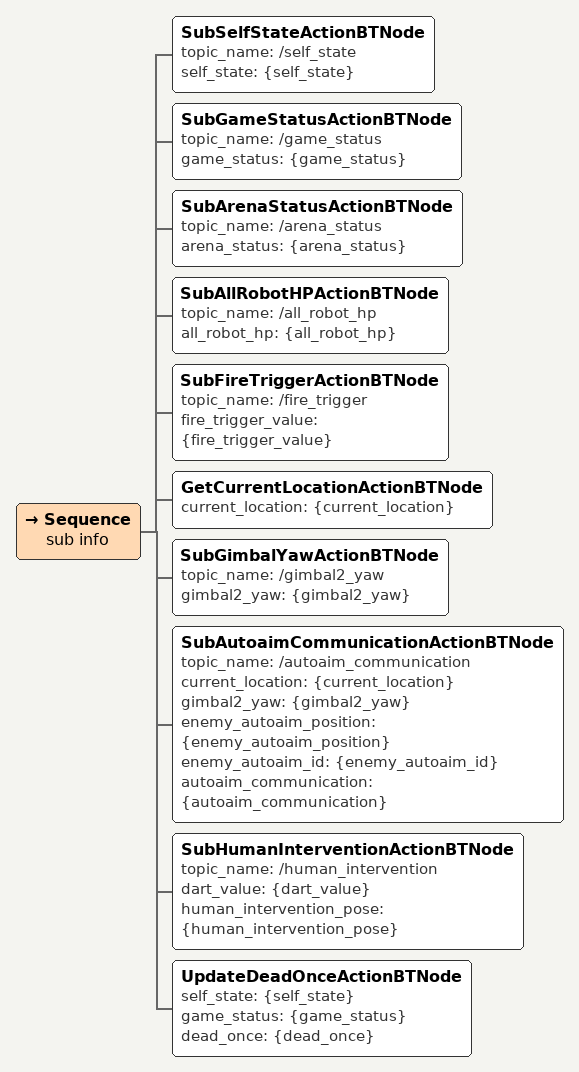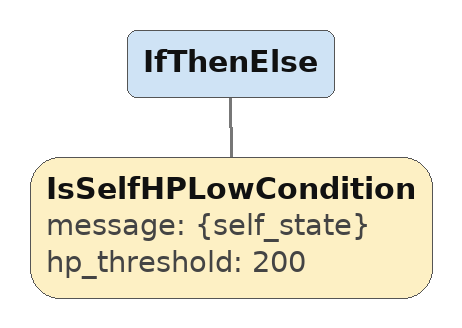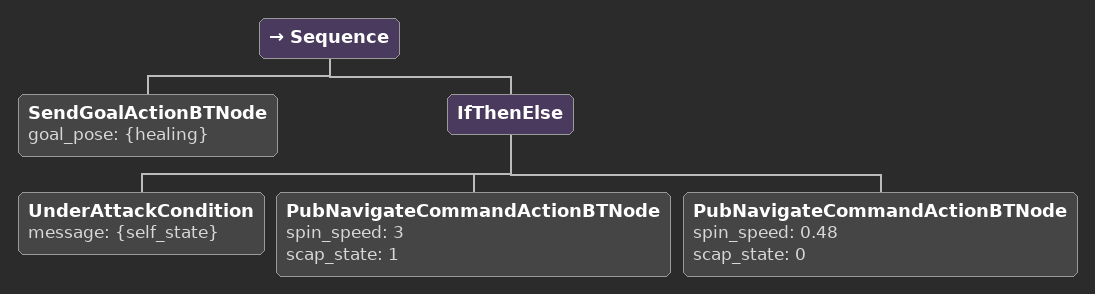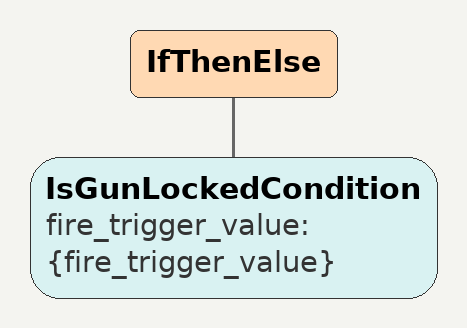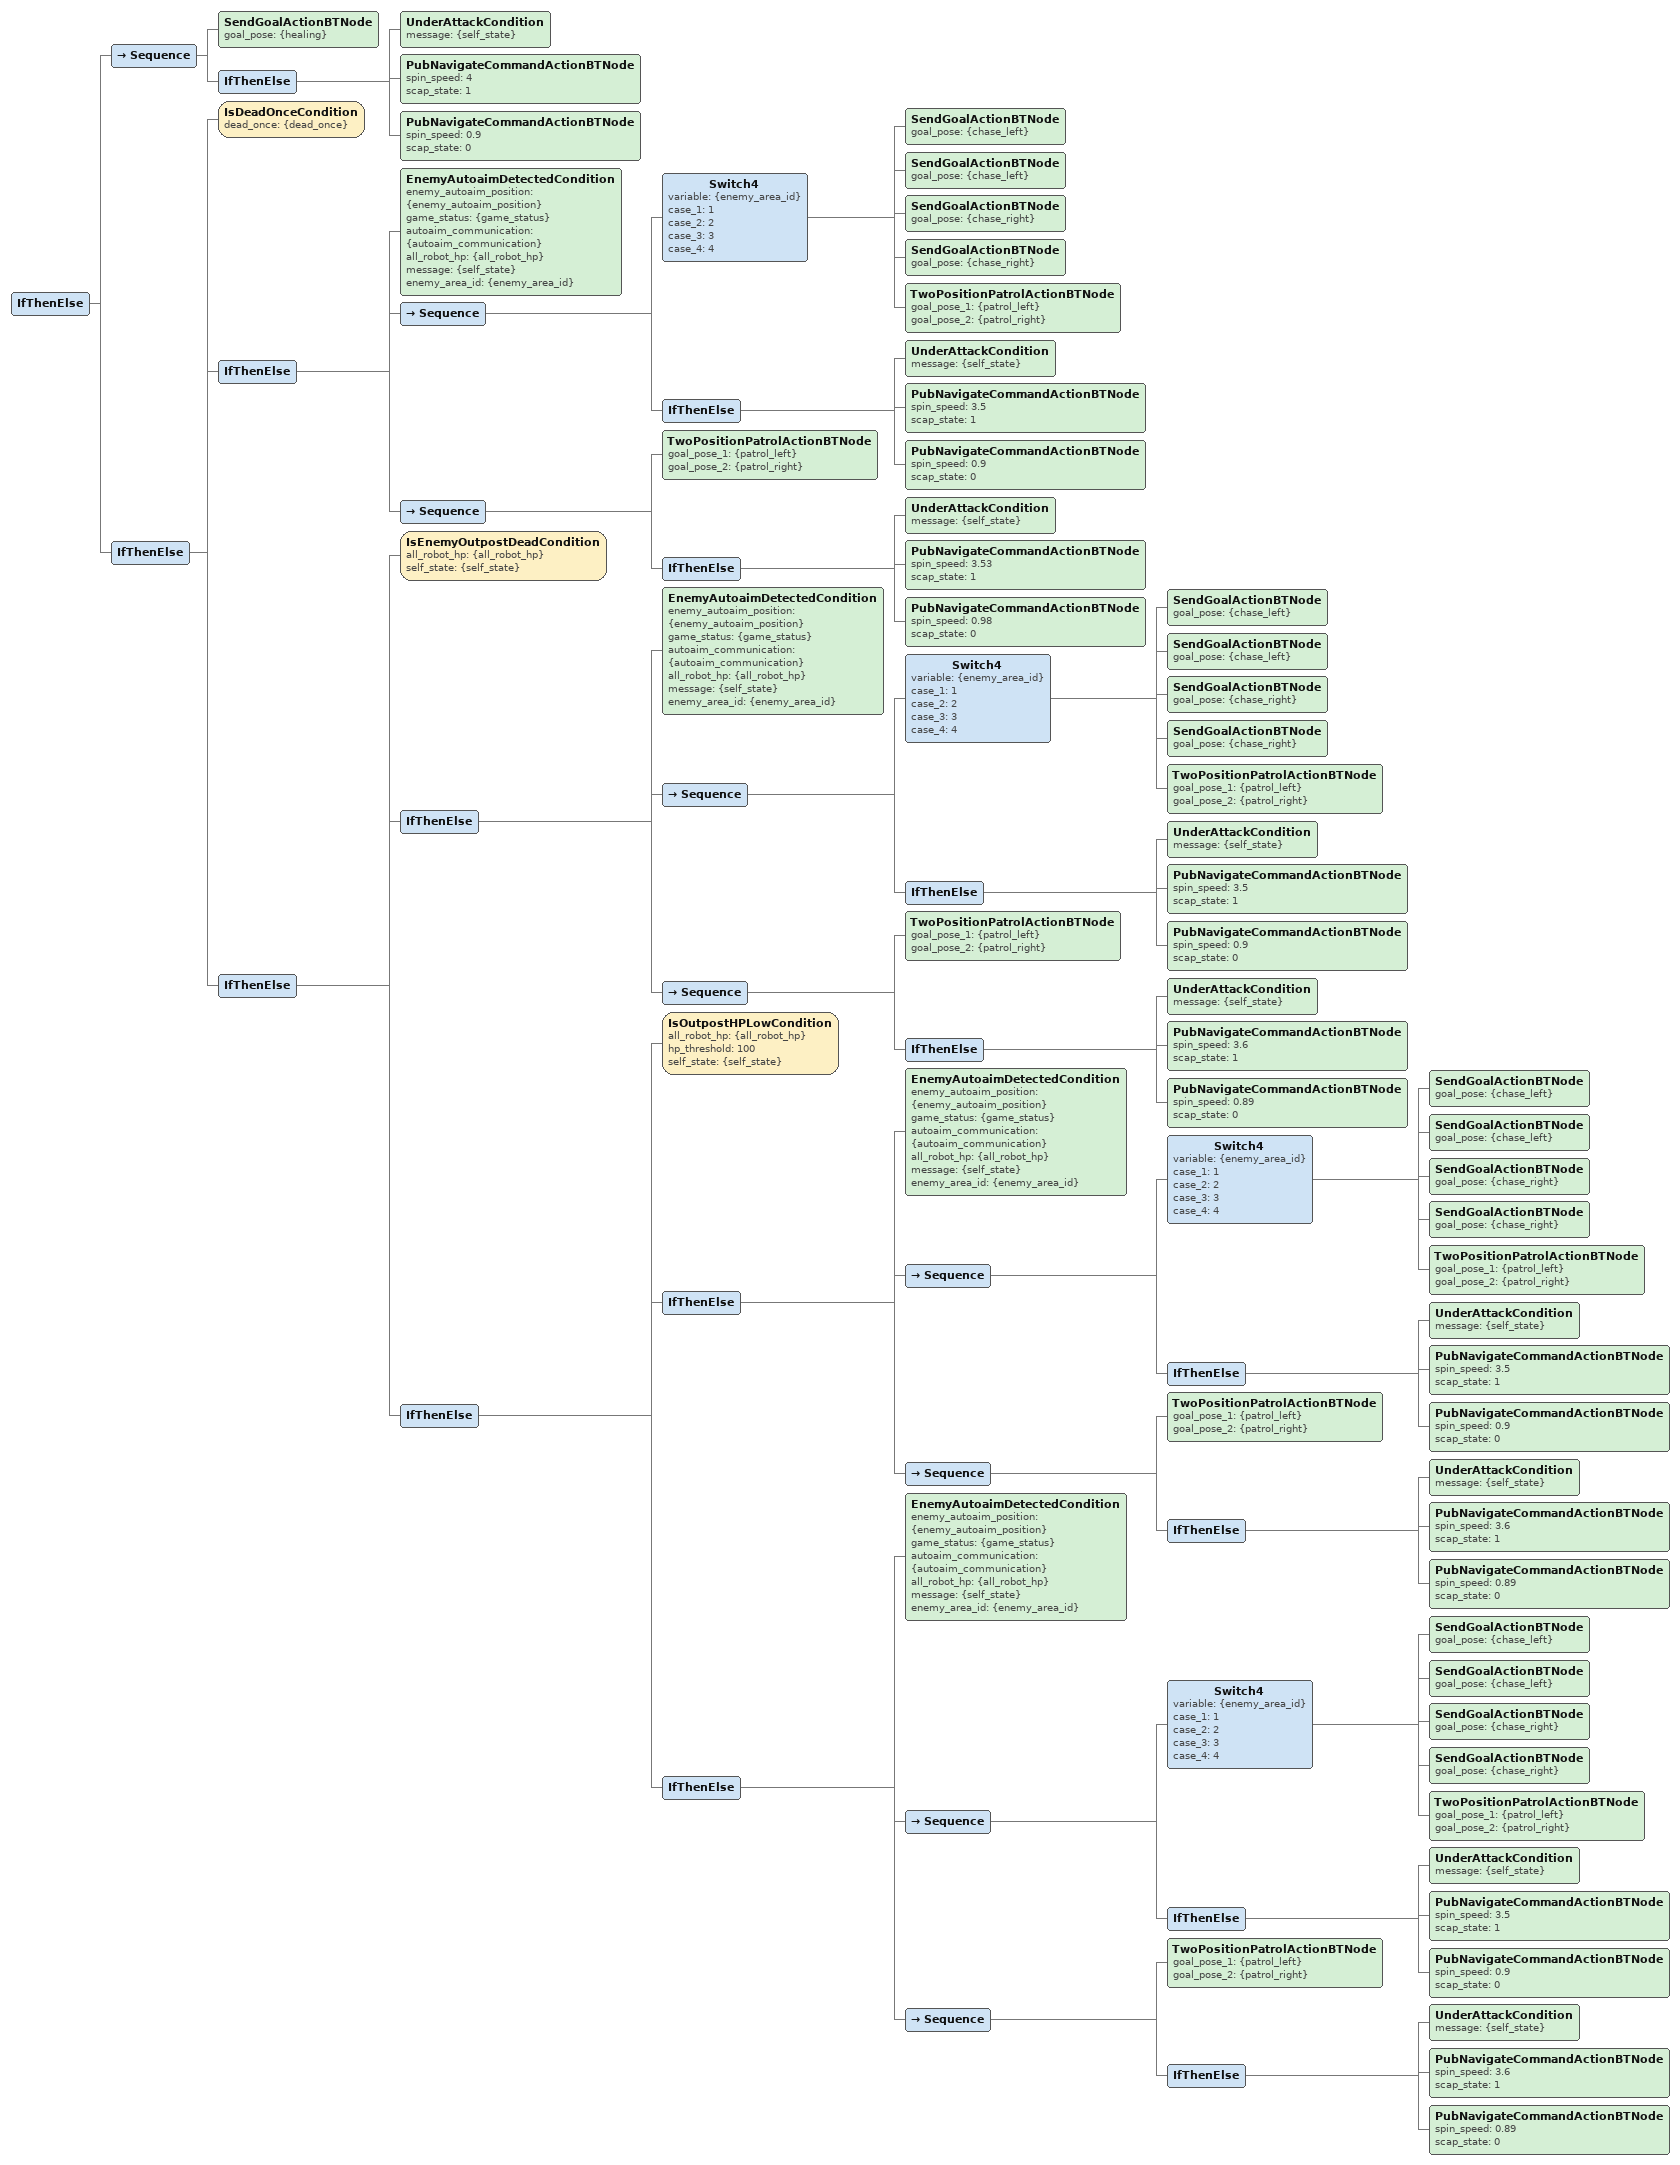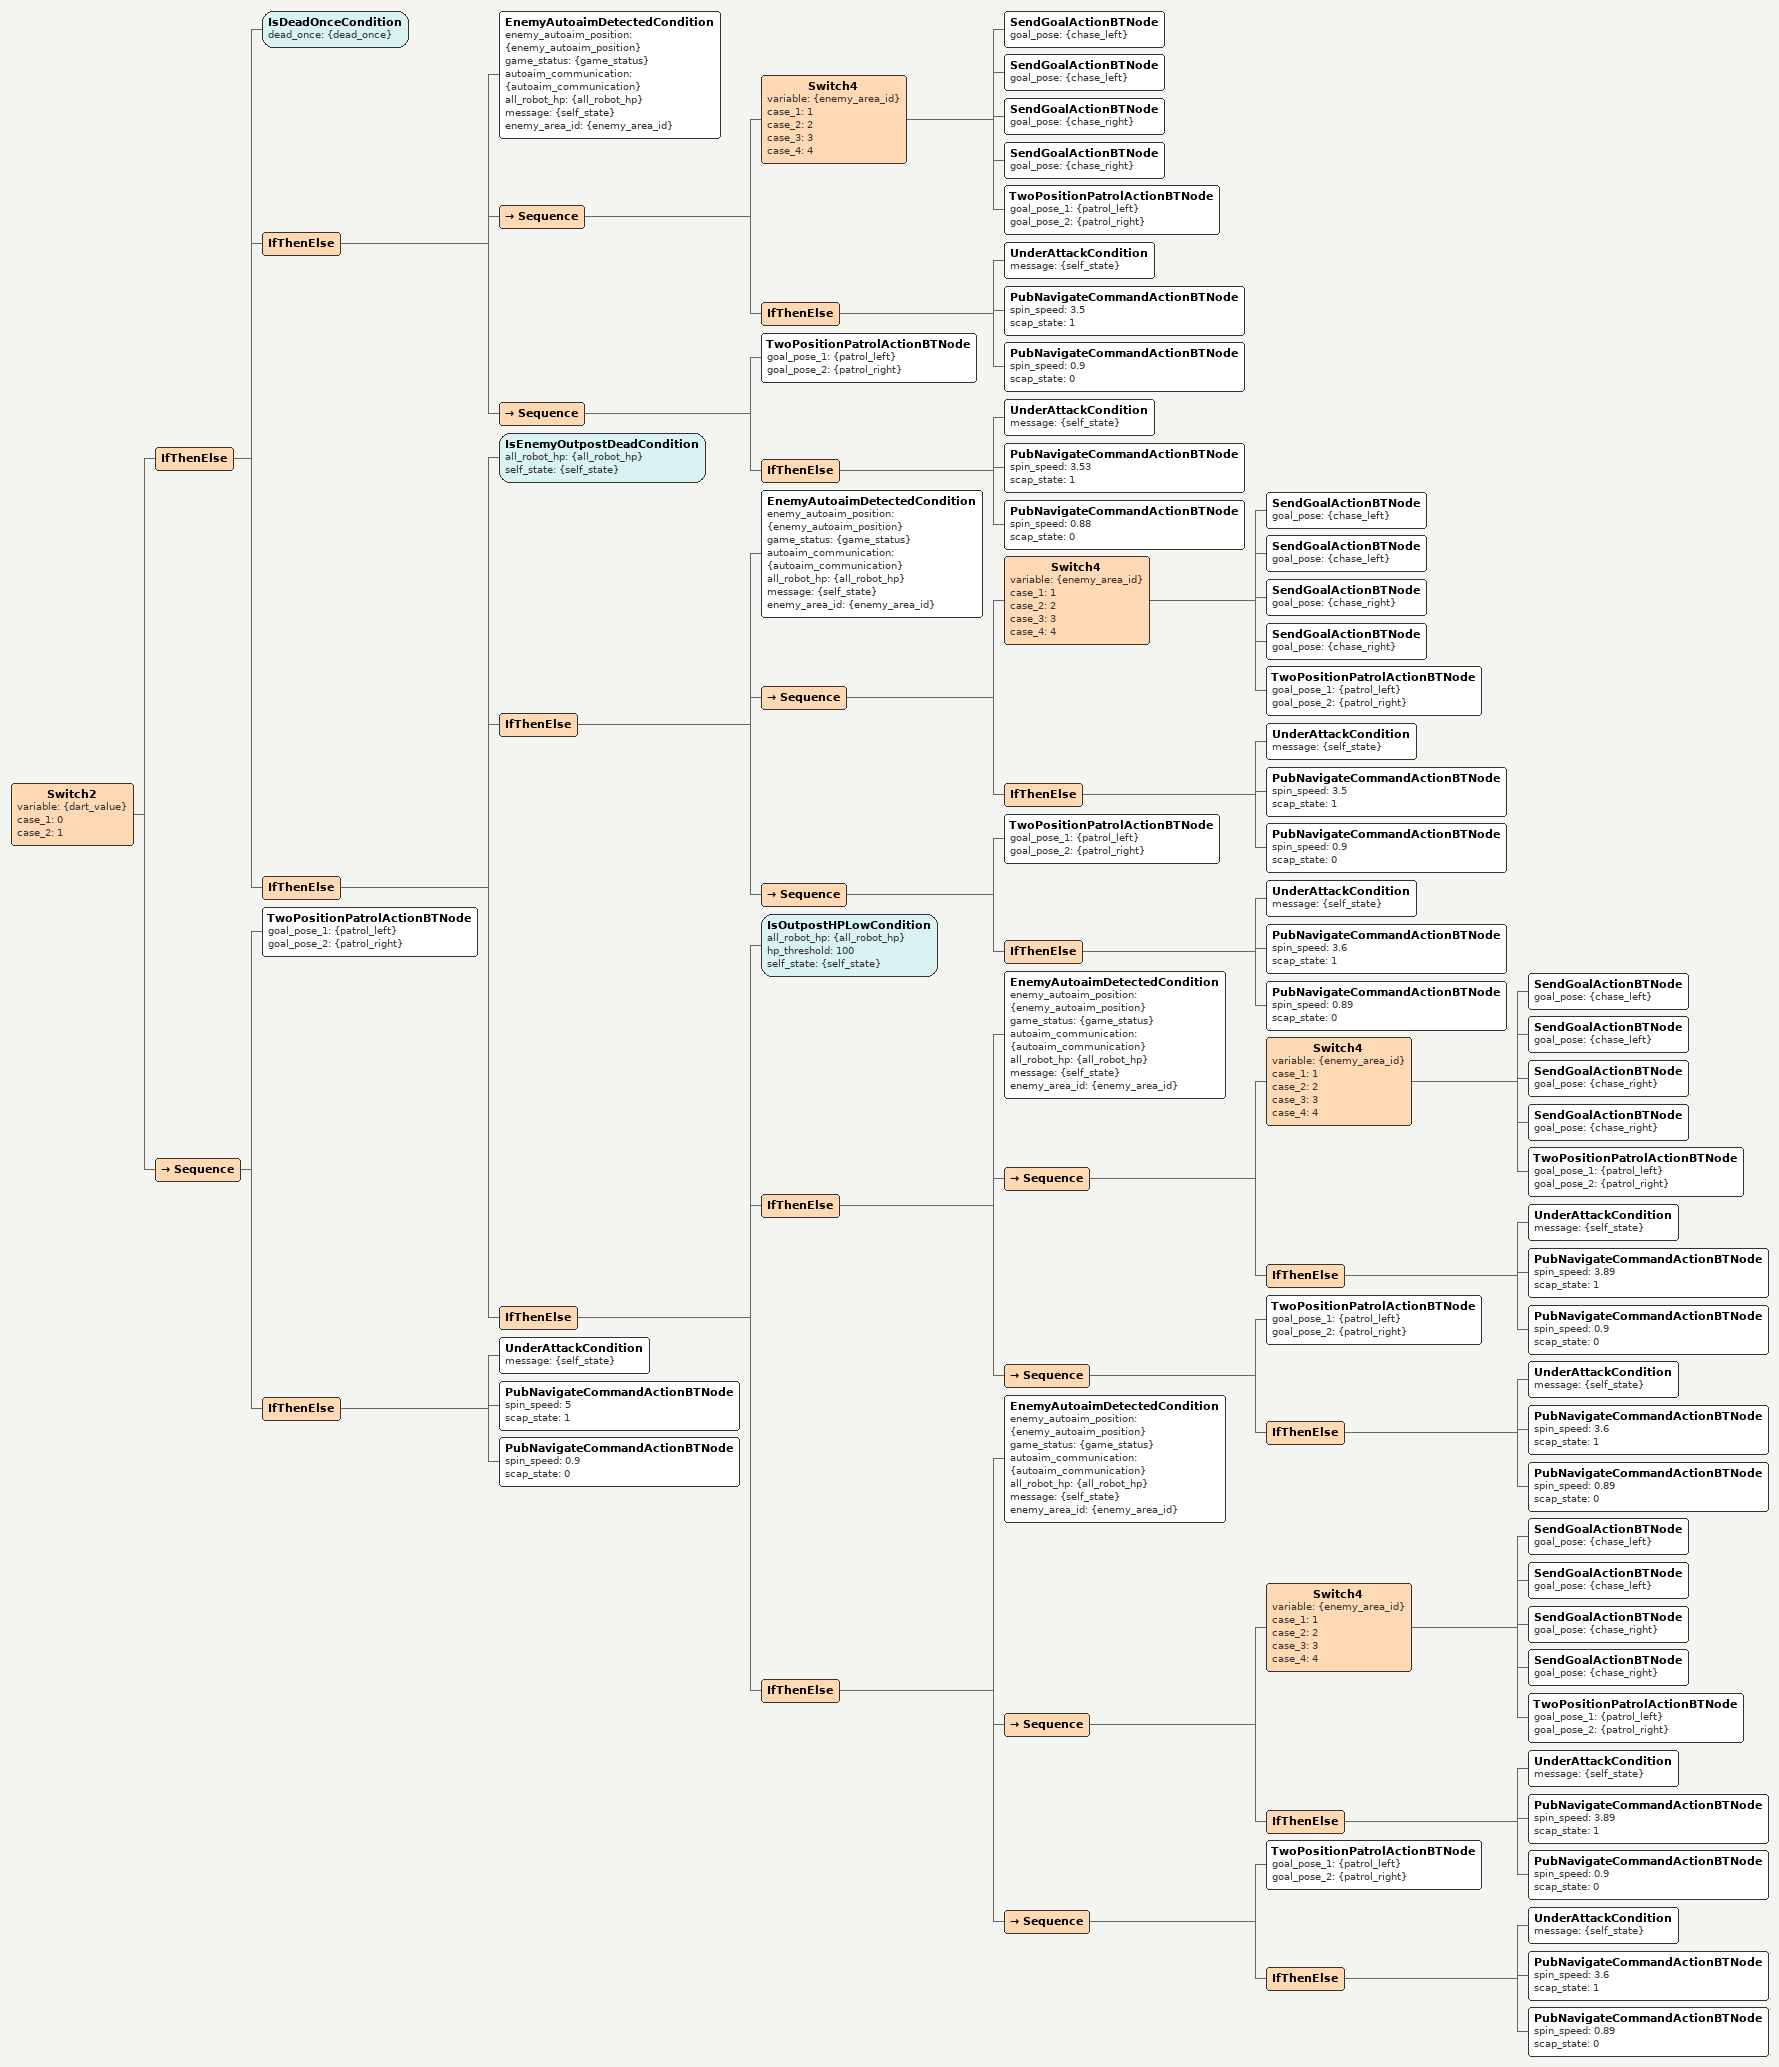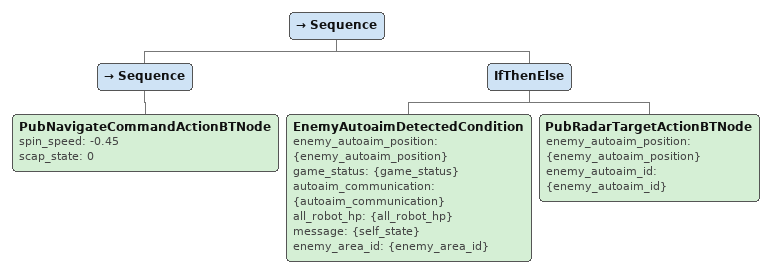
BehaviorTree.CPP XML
<Sequence name="sub info">
    <SubSelfStateActionBTNode topic_name="/self_state" self_state="{self_state}"/>
    <SubGameStatusActionBTNode topic_name="/game_status" game_status="{game_status}"/>
    <SubArenaStatusActionBTNode topic_name="/arena_status" arena_status="{arena_status}"/>
    <SubAllRobotHPActionBTNode topic_name="/all_robot_hp" all_robot_hp="{all_robot_hp}"/>
    <SubFireTriggerActionBTNode topic_name="/fire_trigger" fire_trigger_value="{fire_trigger_value}"/>
    <GetCurrentLocationActionBTNode current_location="{current_location}"/>
    <SubGimbalYawActionBTNode topic_name="/gimbal2_yaw" gimbal2_yaw="{gimbal2_yaw}"/>
    <SubAutoaimCommunicationActionBTNode topic_name="/autoaim_communication" current_location="{current_location}" gimbal2_yaw="{gimbal2_yaw}" enemy_autoaim_position="{enemy_autoaim_position}" enemy_autoaim_id="{enemy_autoaim_id}" autoaim_communication="{autoaim_communication}"/>
    <SubHumanInterventionActionBTNode topic_name="/human_intervention" dart_value="{dart_value}" human_intervention_pose="{human_intervention_pose}"/>
    <UpdateDeadOnceActionBTNode self_state="{self_state}" game_status="{game_status}" dead_once="{dead_once}"/>
</Sequence>

<IfThenElse>
    <!-- ============SPECIAL BEHAVIORS begin==========-->
    <IsSelfHPLowCondition message="{self_state}" hp_threshold="200"/>
</IfThenElse>

<Sequence>
    <SendGoalActionBTNode goal_pose="{healing}"/>
    <IfThenElse>
        <UnderAttackCondition message="{self_state}"/>
        <PubNavigateCommandActionBTNode spin_speed="3" scap_state="1"/>
        <PubNavigateCommandActionBTNode spin_speed="0.48" scap_state="0"/>
    </IfThenElse>
</Sequence>

<IfThenElse>
    <IsGunLockedCondition fire_trigger_value="{fire_trigger_value}"/>
</IfThenElse>

<IfThenElse>
    <Sequence>
        <SendGoalActionBTNode goal_pose="{healing}"/>
        <IfThenElse>
            <UnderAttackCondition message="{self_state}"/>
            <PubNavigateCommandActionBTNode spin_speed="4" scap_state="1"/>
            <PubNavigateCommandActionBTNode spin_speed="0.9" scap_state="0"/>
        </IfThenElse>
    </Sequence>

    <!-- ===============SPECIAL BEHAVIORS end===============-->

    <IfThenElse>
        <IsDeadOnceCondition dead_once="{dead_once}"/>

        <!-- ================DEAD ONCE CONDITION begin============-->
        <IfThenElse>
            <EnemyAutoaimDetectedCondition enemy_autoaim_position="{enemy_autoaim_position}" game_status="{game_status}" autoaim_communication="{autoaim_communication}" all_robot_hp="{all_robot_hp}" message="{self_state}" enemy_area_id="{enemy_area_id}"/>
            <Sequence>
                <Switch4 variable="{enemy_area_id}" case_1="1" case_2="2" case_3="3" case_4="4">
                    <SendGoalActionBTNode goal_pose="{chase_left}"/>
                    <SendGoalActionBTNode goal_pose="{chase_left}"/>
                    <SendGoalActionBTNode goal_pose="{chase_right}"/>
                    <SendGoalActionBTNode goal_pose="{chase_right}"/>
                    <TwoPositionPatrolActionBTNode goal_pose_1="{patrol_left}" goal_pose_2="{patrol_right}"/>
                </Switch4>
                <IfThenElse>
                    <UnderAttackCondition message="{self_state}"/>
                    <PubNavigateCommandActionBTNode spin_speed="3.5" scap_state="1"/>
                    <PubNavigateCommandActionBTNode spin_speed="0.9" scap_state="0"/>
                </IfThenElse>
            </Sequence>
            <Sequence>
                <TwoPositionPatrolActionBTNode goal_pose_1="{patrol_left}" goal_pose_2="{patrol_right}"/>
                <IfThenElse>
                    <UnderAttackCondition message="{self_state}"/>
                    <PubNavigateCommandActionBTNode spin_speed="3.53" scap_state="1"/>
                    <PubNavigateCommandActionBTNode spin_speed="0.98" scap_state="0"/>
                </IfThenElse>
            </Sequence>
        </IfThenElse>
        <!-- ==========DEAD ONCE CONDITION end=============-->

        <!-- ==============NOT BEEN DEAD CONDITION begin==========-->

        <IfThenElse>
            <IsEnemyOutpostDeadCondition all_robot_hp="{all_robot_hp}" self_state="{self_state}"/>
            <IfThenElse>
                <EnemyAutoaimDetectedCondition enemy_autoaim_position="{enemy_autoaim_position}" game_status="{game_status}" autoaim_communication="{autoaim_communication}" all_robot_hp="{all_robot_hp}" message="{self_state}" enemy_area_id="{enemy_area_id}"/>
                <Sequence>
                    <Switch4 variable="{enemy_area_id}" case_1="1" case_2="2" case_3="3" case_4="4">
                        <SendGoalActionBTNode goal_pose="{chase_left}"/>
                        <SendGoalActionBTNode goal_pose="{chase_left}"/>
                        <SendGoalActionBTNode goal_pose="{chase_right}"/>
                        <SendGoalActionBTNode goal_pose="{chase_right}"/>
                        <TwoPositionPatrolActionBTNode goal_pose_1="{patrol_left}" goal_pose_2="{patrol_right}"/>
                    </Switch4>
                    <IfThenElse>
                        <UnderAttackCondition message="{self_state}"/>
                        <PubNavigateCommandActionBTNode spin_speed="3.5" scap_state="1"/>
                        <PubNavigateCommandActionBTNode spin_speed="0.9" scap_state="0"/>
                    </IfThenElse>
                </Sequence>
                <Sequence>
                    <TwoPositionPatrolActionBTNode goal_pose_1="{patrol_left}" goal_pose_2="{patrol_right}"/>
                    <IfThenElse>
                        <UnderAttackCondition message="{self_state}"/>
                        <PubNavigateCommandActionBTNode spin_speed="3.6" scap_state="1"/>
                        <PubNavigateCommandActionBTNode spin_speed="0.89" scap_state="0"/>
                    </IfThenElse>
                </Sequence>
            </IfThenElse>
            <IfThenElse>
                <IsOutpostHPLowCondition all_robot_hp="{all_robot_hp}" hp_threshold="100" self_state="{self_state}"/>
                <IfThenElse>
                    <EnemyAutoaimDetectedCondition enemy_autoaim_position="{enemy_autoaim_position}" game_status="{game_status}" autoaim_communication="{autoaim_communication}" all_robot_hp="{all_robot_hp}" message="{self_state}" enemy_area_id="{enemy_area_id}"/>
                    <Sequence>
                        <Switch4 variable="{enemy_area_id}" case_1="1" case_2="2" case_3="3" case_4="4">
                            <SendGoalActionBTNode goal_pose="{chase_left}"/>
                            <SendGoalActionBTNode goal_pose="{chase_left}"/>
                            <SendGoalActionBTNode goal_pose="{chase_right}"/>
                            <SendGoalActionBTNode goal_pose="{chase_right}"/>
                            <TwoPositionPatrolActionBTNode goal_pose_1="{patrol_left}" goal_pose_2="{patrol_right}"/>
                        </Switch4>
                        <IfThenElse>
                            <UnderAttackCondition message="{self_state}"/>
                            <PubNavigateCommandActionBTNode spin_speed="3.5" scap_state="1"/>
                            <PubNavigateCommandActionBTNode spin_speed="0.9" scap_state="0"/>
                        </IfThenElse>
                    </Sequence>
                    <Sequence>
                        <TwoPositionPatrolActionBTNode goal_pose_1="{patrol_left}" goal_pose_2="{patrol_right}"/>
                        <IfThenElse>
                            <UnderAttackCondition message="{self_state}"/>
                            <PubNavigateCommandActionBTNode spin_speed="3.6" scap_state="1"/>
                            <PubNavigateCommandActionBTNode spin_speed="0.89" scap_state="0"/>
                        </IfThenElse>
                    </Sequence>
                </IfThenElse>
                <!--
                    方案一：
                    双方前哨存活，击打敌方前哨站
                -->

                <!--
                    方案二：
                    双方前哨存活，两点巡航
                -->

                <IfThenElse>
                    <EnemyAutoaimDetectedCondition enemy_autoaim_position="{enemy_autoaim_position}" game_status="{game_status}" autoaim_communication="{autoaim_communication}" all_robot_hp="{all_robot_hp}" message="{self_state}" enemy_area_id="{enemy_area_id}"/>
                    <Sequence>
                        <Switch4 variable="{enemy_area_id}" case_1="1" case_2="2" case_3="3" case_4="4">
                            <SendGoalActionBTNode goal_pose="{chase_left}"/>
                            <SendGoalActionBTNode goal_pose="{chase_left}"/>
                            <SendGoalActionBTNode goal_pose="{chase_right}"/>
                            <SendGoalActionBTNode goal_pose="{chase_right}"/>
                            <TwoPositionPatrolActionBTNode goal_pose_1="{patrol_left}" goal_pose_2="{patrol_right}"/>
                        </Switch4>
                        <IfThenElse>
                            <UnderAttackCondition message="{self_state}"/>
                            <PubNavigateCommandActionBTNode spin_speed="3.5" scap_state="1"/>
                            <PubNavigateCommandActionBTNode spin_speed="0.9" scap_state="0"/>
                        </IfThenElse>
                    </Sequence>
                    <Sequence>
                        <TwoPositionPatrolActionBTNode goal_pose_1="{patrol_left}" goal_pose_2="{patrol_right}"/>
                        <IfThenElse>
                            <UnderAttackCondition message="{self_state}"/>
                            <PubNavigateCommandActionBTNode spin_speed="3.6" scap_state="1"/>
                            <PubNavigateCommandActionBTNode spin_speed="0.89" scap_state="0"/>
                        </IfThenElse>
                    </Sequence>
                </IfThenElse>
            </IfThenElse>
        </IfThenElse>

        <!-- ===============NOT BEEN DEAD end=============-->
    </IfThenElse>
</IfThenElse>

<Switch2 variable="{dart_value}" case_1="0" case_2="1">
    <!-- dart == 0 end-->

    <!-- dart == 1 begin-->
    <IfThenElse>
        <IsDeadOnceCondition dead_once="{dead_once}"/>

        <!-- ================DEAD ONCE CONDITION begin============-->
        <IfThenElse>
            <EnemyAutoaimDetectedCondition enemy_autoaim_position="{enemy_autoaim_position}" game_status="{game_status}" autoaim_communication="{autoaim_communication}" all_robot_hp="{all_robot_hp}" message="{self_state}" enemy_area_id="{enemy_area_id}"/>
            <Sequence>
                <Switch4 variable="{enemy_area_id}" case_1="1" case_2="2" case_3="3" case_4="4">
                    <SendGoalActionBTNode goal_pose="{chase_left}"/>
                    <SendGoalActionBTNode goal_pose="{chase_left}"/>
                    <SendGoalActionBTNode goal_pose="{chase_right}"/>
                    <SendGoalActionBTNode goal_pose="{chase_right}"/>
                    <TwoPositionPatrolActionBTNode goal_pose_1="{patrol_left}" goal_pose_2="{patrol_right}"/>
                </Switch4>
                <IfThenElse>
                    <UnderAttackCondition message="{self_state}"/>
                    <PubNavigateCommandActionBTNode spin_speed="3.5" scap_state="1"/>
                    <PubNavigateCommandActionBTNode spin_speed="0.9" scap_state="0"/>
                </IfThenElse>
            </Sequence>
            <Sequence>
                <TwoPositionPatrolActionBTNode goal_pose_1="{patrol_left}" goal_pose_2="{patrol_right}"/>
                <IfThenElse>
                    <UnderAttackCondition message="{self_state}"/>
                    <PubNavigateCommandActionBTNode spin_speed="3.53" scap_state="1"/>
                    <PubNavigateCommandActionBTNode spin_speed="0.88" scap_state="0"/>
                </IfThenElse>
            </Sequence>
        </IfThenElse>
        <!-- ==========DEAD ONCE CONDITION end=============-->

        <!-- ==============NOT BEEN DEAD CONDITION begin==========-->

        <IfThenElse>
            <IsEnemyOutpostDeadCondition all_robot_hp="{all_robot_hp}" self_state="{self_state}"/>
            <IfThenElse>
                <EnemyAutoaimDetectedCondition enemy_autoaim_position="{enemy_autoaim_position}" game_status="{game_status}" autoaim_communication="{autoaim_communication}" all_robot_hp="{all_robot_hp}" message="{self_state}" enemy_area_id="{enemy_area_id}"/>
                <Sequence>
                    <Switch4 variable="{enemy_area_id}" case_1="1" case_2="2" case_3="3" case_4="4">
                        <SendGoalActionBTNode goal_pose="{chase_left}"/>
                        <SendGoalActionBTNode goal_pose="{chase_left}"/>
                        <SendGoalActionBTNode goal_pose="{chase_right}"/>
                        <SendGoalActionBTNode goal_pose="{chase_right}"/>
                        <TwoPositionPatrolActionBTNode goal_pose_1="{patrol_left}" goal_pose_2="{patrol_right}"/>
                    </Switch4>
                    <IfThenElse>
                        <UnderAttackCondition message="{self_state}"/>
                        <PubNavigateCommandActionBTNode spin_speed="3.5" scap_state="1"/>
                        <PubNavigateCommandActionBTNode spin_speed="0.9" scap_state="0"/>
                    </IfThenElse>
                </Sequence>
                <Sequence>
                    <TwoPositionPatrolActionBTNode goal_pose_1="{patrol_left}" goal_pose_2="{patrol_right}"/>
                    <IfThenElse>
                        <UnderAttackCondition message="{self_state}"/>
                        <PubNavigateCommandActionBTNode spin_speed="3.6" scap_state="1"/>
                        <PubNavigateCommandActionBTNode spin_speed="0.89" scap_state="0"/>
                    </IfThenElse>
                </Sequence>
            </IfThenElse>
            <IfThenElse>
                <IsOutpostHPLowCondition all_robot_hp="{all_robot_hp}" hp_threshold="100" self_state="{self_state}"/>
                <IfThenElse>
                    <EnemyAutoaimDetectedCondition enemy_autoaim_position="{enemy_autoaim_position}" game_status="{game_status}" autoaim_communication="{autoaim_communication}" all_robot_hp="{all_robot_hp}" message="{self_state}" enemy_area_id="{enemy_area_id}"/>
                    <Sequence>
                        <Switch4 variable="{enemy_area_id}" case_1="1" case_2="2" case_3="3" case_4="4">
                            <SendGoalActionBTNode goal_pose="{chase_left}"/>
                            <SendGoalActionBTNode goal_pose="{chase_left}"/>
                            <SendGoalActionBTNode goal_pose="{chase_right}"/>
                            <SendGoalActionBTNode goal_pose="{chase_right}"/>
                            <TwoPositionPatrolActionBTNode goal_pose_1="{patrol_left}" goal_pose_2="{patrol_right}"/>
                        </Switch4>
                        <IfThenElse>
                            <UnderAttackCondition message="{self_state}"/>
                            <PubNavigateCommandActionBTNode spin_speed="3.89" scap_state="1"/>
                            <PubNavigateCommandActionBTNode spin_speed="0.9" scap_state="0"/>
                        </IfThenElse>
                    </Sequence>
                    <Sequence>
                        <TwoPositionPatrolActionBTNode goal_pose_1="{patrol_left}" goal_pose_2="{patrol_right}"/>
                        <IfThenElse>
                            <UnderAttackCondition message="{self_state}"/>
                            <PubNavigateCommandActionBTNode spin_speed="3.6" scap_state="1"/>
                            <PubNavigateCommandActionBTNode spin_speed="0.89" scap_state="0"/>
                        </IfThenElse>
                    </Sequence>
                </IfThenElse>

                <!--
                    方案一：
                    双方前哨存活，击打敌方前哨站
                -->

                <!--
                    方案二：
                    双方前哨存活，两点巡航
                -->

                <IfThenElse>
                    <EnemyAutoaimDetectedCondition enemy_autoaim_position="{enemy_autoaim_position}" game_status="{game_status}" autoaim_communication="{autoaim_communication}" all_robot_hp="{all_robot_hp}" message="{self_state}" enemy_area_id="{enemy_area_id}"/>
                    <Sequence>
                        <Switch4 variable="{enemy_area_id}" case_1="1" case_2="2" case_3="3" case_4="4">
                            <SendGoalActionBTNode goal_pose="{chase_left}"/>
                            <SendGoalActionBTNode goal_pose="{chase_left}"/>
                            <SendGoalActionBTNode goal_pose="{chase_right}"/>
                            <SendGoalActionBTNode goal_pose="{chase_right}"/>
                            <TwoPositionPatrolActionBTNode goal_pose_1="{patrol_left}" goal_pose_2="{patrol_right}"/>
                        </Switch4>
                        <IfThenElse>
                            <UnderAttackCondition message="{self_state}"/>
                            <PubNavigateCommandActionBTNode spin_speed="3.89" scap_state="1"/>
                            <PubNavigateCommandActionBTNode spin_speed="0.9" scap_state="0"/>
                        </IfThenElse>
                    </Sequence>
                    <Sequence>
                        <TwoPositionPatrolActionBTNode goal_pose_1="{patrol_left}" goal_pose_2="{patrol_right}"/>
                        <IfThenElse>
                            <UnderAttackCondition message="{self_state}"/>
                            <PubNavigateCommandActionBTNode spin_speed="3.6" scap_state="1"/>
                            <PubNavigateCommandActionBTNode spin_speed="0.89" scap_state="0"/>
                        </IfThenElse>
                    </Sequence>
                </IfThenElse>
            </IfThenElse>
        </IfThenElse>

        <!-- ===============NOT BEEN DEAD end=============-->
    </IfThenElse>
    <!-- dart == 1 end-->

    <!-- dart == 2 begin-->
    <!-- 两点巡逻我方区域-->
    <Sequence>
        <TwoPositionPatrolActionBTNode goal_pose_1="{patrol_left}" goal_pose_2="{patrol_right}"/>
        <IfThenElse>
            <UnderAttackCondition message="{self_state}"/>
            <PubNavigateCommandActionBTNode spin_speed="5" scap_state="1"/>
            <PubNavigateCommandActionBTNode spin_speed="0.9" scap_state="0"/>
        </IfThenElse>
    </Sequence>
</Switch2>

<Sequence>
    <!-- ===============GAME NOT START begin================-->

        <Sequence>
            <!--TwoPositionPatrolActionBTNode
            goal_pose_1="{patrol_left}"
                goal_pose_2="{patrol_right}" /-->
            <PubNavigateCommandActionBTNode spin_speed="-0.45" scap_state="0"/>
        </Sequence>
    <!--===============Pub Rardar Target==============-->
    <IfThenElse>
        <EnemyAutoaimDetectedCondition enemy_autoaim_position="{enemy_autoaim_position}" game_status="{game_status}" autoaim_communication="{autoaim_communication}" all_robot_hp="{all_robot_hp}" message="{self_state}" enemy_area_id="{enemy_area_id}"/>
        <PubRadarTargetActionBTNode enemy_autoaim_position="{enemy_autoaim_position}" enemy_autoaim_id="{enemy_autoaim_id}"/>
    </IfThenElse>
</Sequence>
